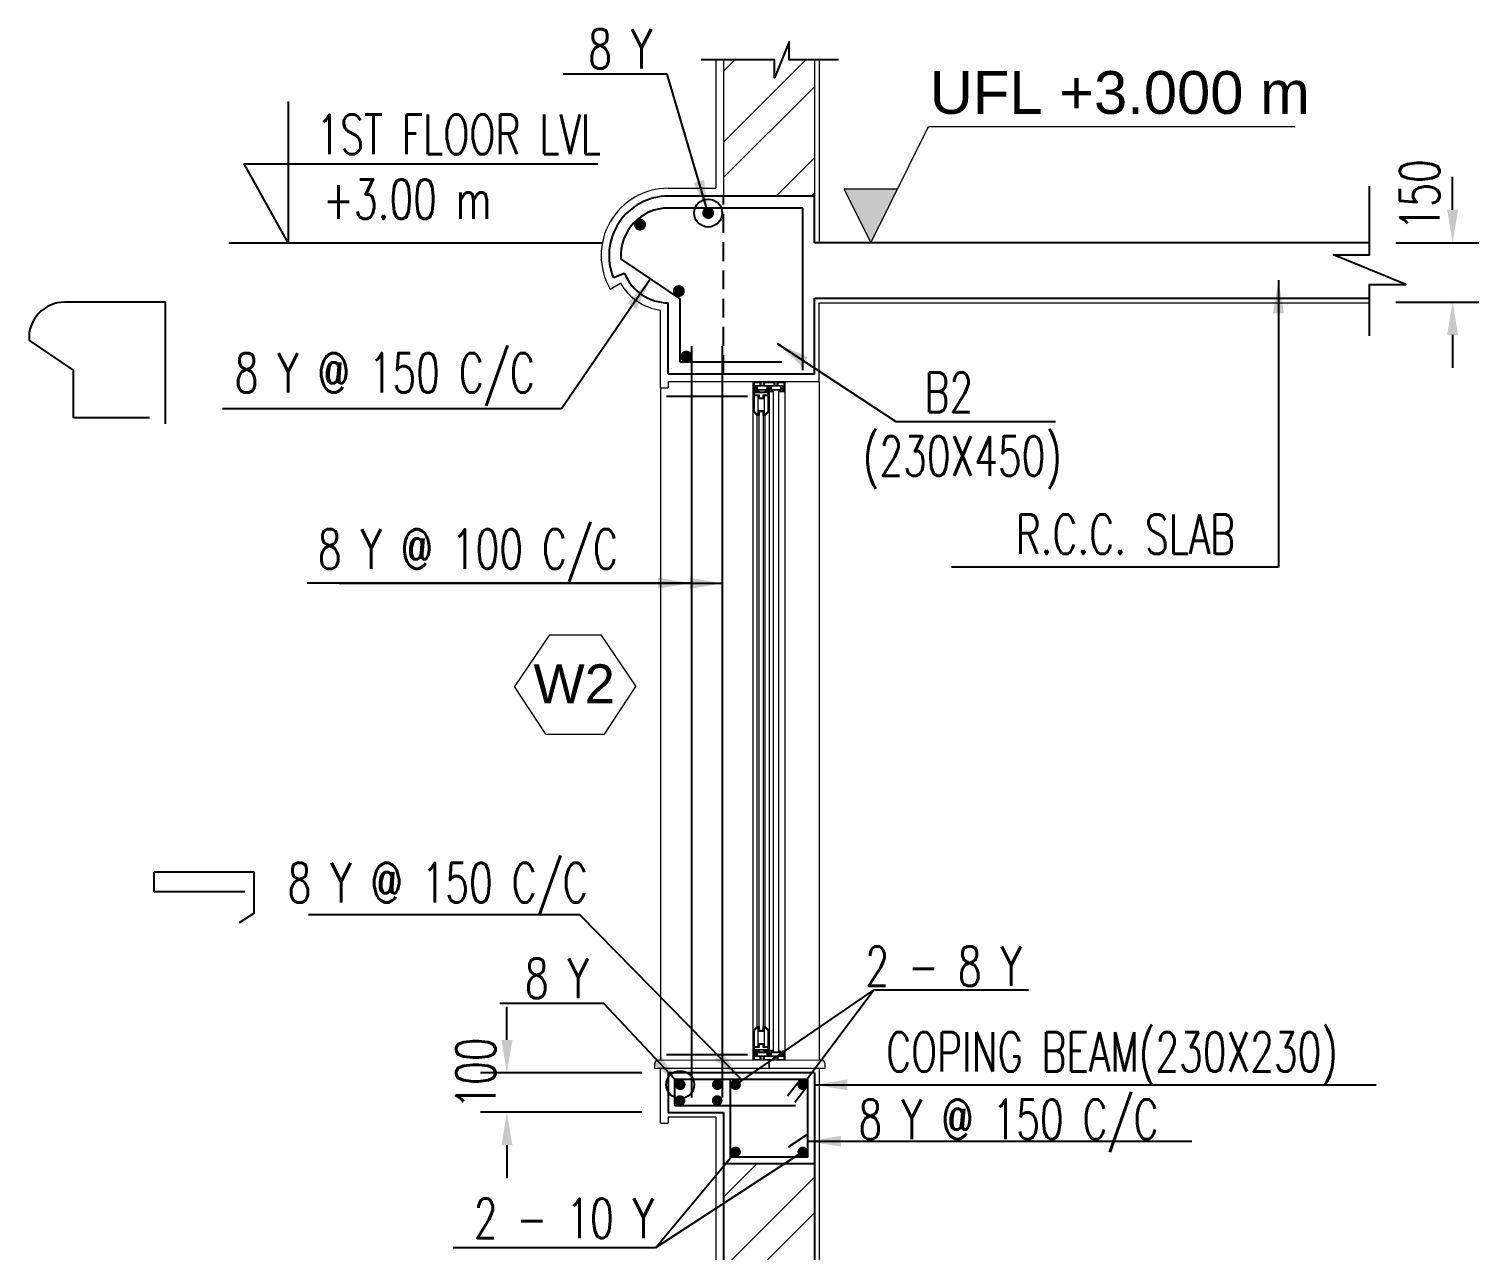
# Model space of a CAD drawing. Header units: millimetres. Extents: x 2659630 to 6742168, y -2425387 to -732288.
# Drawn here: x 2931520 to 2942525, y -940554 to -931280 of the extents above; entities that cross this region are included whole.
import ezdxf
from ezdxf.enums import TextEntityAlignment as Align

# ---------------------------------------------------------------- set-up
doc = ezdxf.new("R2010")
doc.units = ezdxf.units.MM
doc.header["$PDMODE"] = 35
doc.header["$PDSIZE"] = -25
doc.linetypes.add('Hidden', pattern=[7.14375, 4.7625, -2.38125])
for name, color, linetype, lineweight in [('A-DETL-THIN', 151, 'Continuous', 18), ('A-GLAZ', 151, 'Continuous', 9), ('A-GLAZ-IDEN', 152, 'Continuous', 9), ('A-PLASTER', 50, 'Continuous', 0), ('A-Stone', 22, 'Continuous', 9), ('A-WALL', 113, 'Continuous', 9), ('A-WALL-PATT', 111, 'Continuous', 0), ('G-ANNO-DIMS', 111, 'Continuous', 9), ('I-WALL', 2, 'Continuous', 18)]:
    doc.layers.add(name, color=color, linetype=linetype, lineweight=lineweight)
for name, color, linetype in [('S-BEAM NO', 3, 'Continuous'), ('S-BEAM OUTER', 4, 'Continuous'), ('S-BRECK LINE', 8, 'Continuous'), ('S-COLUMN', 1, 'Continuous'), ('S-DIM-1', 5, 'Continuous'), ('S-LEVEL SECTION', 3, 'Continuous'), ('S-REINFORCEMENT', 6, 'Continuous')]:
    doc.layers.add(name, color=color, linetype=linetype)
doc.styles.add('Arial_1', font='arial.ttf', dxfattribs={"height": 98.353293})
doc.styles.add('Arial_5', font='arial.ttf', dxfattribs={"height": 108.188623})
doc.styles.add('ROMANS', font='r.shx', dxfattribs={"width": 0.7})
doc.dimstyles.new('dim33.33', dxfattribs={"dimtxt": 250, "dimasz": 250, "dimexe": 200, "dimexo": 200, "dimgap": 100, "dimtad": 1, "dimdec": 0, "dimlfac": 0.333331, "dimzin": 0, "dimdsep": 46, "dimtxsty": 'ROMANS', "dimcen": 0, "dimclrd": 5, "dimclre": 5, "dimclrt": 4, "dimadec": 0, "dimazin": 0, "dimtfac": 1, "dimtdec": 0, "dimtix": 1, "dimtofl": 0, "dimtmove": 2, "dimatfit": 3, "dimfxl": 1, "dimtolj": 1, "dimtzin": 0, "dimlwd": -1, "dimlwe": -1, "dimarcsym": 0})
pattern_1 = [(225, (2472370.7, -1099058.7), (404.1115, -404.1115), []), (225, (2472101.3, -1099058.7), (404.1115, -404.1115), [])]
pattern_2 = [(225, (2472370.7, -1089704.7), (404.1115, -404.1115), []), (225, (2472101.3, -1089704.7), (404.1115, -404.1115), [])]

# ---------------------------------------------------------------- blocks, each defined once
blk = doc.blocks.new('WIND-W2-1200X1768-SECT')
at = {"layer": 'A-GLAZ'}
for p, q in [((0, 1703, 0), (0, 1728, 0)), ((2, 1726, 0), (2, 1719, 0)), ((17.5, 1726, 0), (2, 1726, 0)), ((17.5, 1719, 0), (17.5, 1726, 0)), ((19.5, 1728, 0), (19.5, 1719, 0)), ((25.5, 1719, 0), (25.5, 1728, 0)), ((27.5, 1726, 0), (27.5, 1719, 0)), ((52.5, 1726, 0), (27.5, 1726, 0)), ((52.5, 1719, 0), (52.5, 1726, 0)), ((54.5, 1728, 0), (54.5, 1719, 0)), ((60.5, 1719, 0), (60.5, 1728, 0)), ((62.5, 1726, 0), (62.5, 1719, 0)), ((78, 1726, 0), (62.5, 1726, 0)), ((78, 1719, 0), (78, 1726, 0)), ((80, 1728, 0), (80, 1703, 0)), ((0, 1653, 0), (0, 1703, 0)), ((0, 1703, 0), (40, 1703, 0)), ((15, 1703, 0), (0, 1703, 0)), ((2, 1719, 0), (17.5, 1719, 0)), ((2, 1713.5, 0), (2, 1705, 0)), ((3.5, 1713.5, 0), (2, 1713.5, 0)), ((2, 1705, 0), (8, 1705, 0)), ((2.5, 1700.5, 0), (2.5, 1695.5, 0)), ((37.5, 1700.5, 0), (2.5, 1700.5, 0)), ((2.5, 1695.5, 0), (15, 1695.5, 0)), ((2.5, 1693, 0), (2.5, 1654, 0)), ((12.5, 1693, 0), (2.5, 1693, 0)), ((3.5, 1714.5, 0), (3.5, 1713.5, 0)), ((3.5, 1713.5, 0), (3.5, 1705, 0)), ((5.5, 1715, 0), (5.5, 1715.9, 0)), ((8, 1715, 0), (5.5, 1715, 0)), ((5.5, 1705, 0), (5.5, 1715, 0)), ((8, 1705, 0), (8, 1715, 0)), ((10, 1717, 0), (10, 1709, 0)), ((35, 1717, 0), (10, 1717, 0)), ((10, 1709, 0), (35, 1709, 0)), ((11, 1707, 0), (11, 1705, 0)), ((34, 1707, 0), (11, 1707, 0)), ((11, 1705, 0), (15, 1705, 0)), ((12.5, 1685.5, 0), (12.5, 1693, 0)), ((15, 1705, 0), (15, 1703, 0)), ((15, 1695.5, 0), (15, 1688, 0)), ((15, 1688, 0), (25, 1688, 0)), ((19.5, 1719, 0), (25.5, 1719, 0)), ((25, 1695.5, 0), (37.5, 1695.5, 0)), ((25, 1688, 0), (25, 1695.5, 0)), ((27.5, 1719, 0), (52.5, 1719, 0)), ((27.5, 1693, 0), (27.5, 1685.5, 0)), ((37.5, 1693, 0), (27.5, 1693, 0)), ((30, 1705, 0), (34, 1705, 0)), ((30, 1703, 0), (30, 1705, 0)), ((50, 1703, 0), (30, 1703, 0)), ((34, 1705, 0), (34, 1707, 0)), ((35, 1709, 0), (35, 1717, 0)), ((37, 1713.5, 0), (37, 1705, 0)), ((38.5, 1713.5, 0), (37, 1713.5, 0)), ((37, 1705, 0), (43, 1705, 0)), ((37.5, 1695.5, 0), (37.5, 1700.5, 0)), ((37.5, 1654, 0), (37.5, 1693, 0)), ((38.5, 1714.5, 0), (38.5, 1713.5, 0)), ((38.5, 1713.5, 0), (38.5, 1705, 0)), ((40, 1703, 0), (40, 1653, 0)), ((40.5, 1715, 0), (40.5, 1715.9, 0)), ((43, 1715, 0), (40.5, 1715, 0)), ((40.5, 1705, 0), (40.5, 1715, 0)), ((43, 1705, 0), (43, 1715, 0)), ((45, 1717, 0), (45, 1709, 0)), ((70, 1717, 0), (45, 1717, 0)), ((45, 1709, 0), (70, 1709, 0)), ((46, 1707, 0), (46, 1705, 0)), ((69, 1707, 0), (46, 1707, 0)), ((46, 1705, 0), (50, 1705, 0)), ((50, 1705, 0), (50, 1703, 0)), ((50, 1703, 0), (50, 37, 0)), ((54.5, 1719, 0), (60.5, 1719, 0)), ((62.5, 1719, 0), (78, 1719, 0)), ((65, 1705, 0), (69, 1705, 0)), ((65, 1703, 0), (65, 1705, 0)), ((80, 1703, 0), (65, 1703, 0)), ((65, 37, 0), (65, 1703, 0)), ((69, 1705, 0), (69, 1707, 0)), ((70, 1709, 0), (70, 1717, 0)), ((72, 1715, 0), (72, 1705, 0)), ((74.5, 1715, 0), (72, 1715, 0)), ((72, 1705, 0), (78, 1705, 0)), ((74.5, 1715.9, 0), (74.5, 1715, 0)), ((74.5, 1715, 0), (74.5, 1705, 0)), ((76.5, 1713.5, 0), (76.5, 1714.5, 0)), ((78, 1713.5, 0), (76.5, 1713.5, 0)), ((76.5, 1705, 0), (76.5, 1713.5, 0)), ((78, 1705, 0), (78, 1713.5, 0)), ((80, 1703, 0), (80, 37, 0)), ((10, 1643, 0), (0, 1653, 0)), ((0, 37, 0), (0, 1653, 0)), ((2.5, 1654, 0), (11, 1645.5, 0)), ((27.5, 1685.5, 0), (12.5, 1685.5, 0)), ((12.5, 1655.5, 0), (12.5, 1685.5, 0)), ((12.5, 1655.5, 0), (27.5, 1655.5, 0)), ((12.5, 1645.5, 0), (12.5, 1655.5, 0)), ((15, 1653, 0), (25, 1653, 0)), ((15, 97, 0), (15, 1653, 0)), ((15, 1653, 0), (15, 1643, 0)), ((25, 1653, 0), (15, 1653, 0)), ((25, 1653, 0), (25, 97, 0)), ((25, 1643, 0), (25, 1653, 0)), ((27.5, 1685.5, 0), (27.5, 1655.5, 0)), ((27.5, 1655.5, 0), (27.5, 1645.5, 0)), ((29, 1645.5, 0), (37.5, 1654, 0)), ((40, 1653, 0), (30, 1643, 0)), ((40, 1653, 0), (40, 87, 0)), ((15, 1643, 0), (10, 1643, 0)), ((10, 97, 0), (10, 1643, 0)), ((11, 1645.5, 0), (12.5, 1645.5, 0)), ((30, 1643, 0), (25, 1643, 0)), ((27.5, 1645.5, 0), (29, 1645.5, 0)), ((30, 97, 0), (30, 1643, 0)), ((0, 87, 0), (10, 97, 0)), ((0, 37, 0), (0, 87, 0)), ((11, 94.5, 0), (2.5, 86, 0)), ((2.5, 86, 0), (2.5, 47, 0)), ((10, 97, 0), (15, 97, 0)), ((12.5, 94.5, 0), (11, 94.5, 0)), ((12.5, 84.5, 0), (12.5, 94.5, 0)), ((27.5, 84.5, 0), (12.5, 84.5, 0)), ((12.5, 54.5, 0), (12.5, 84.5, 0)), ((15, 97, 0), (15, 87, 0)), ((25, 87, 0), (15, 87, 0)), ((15, 87, 0), (25, 87, 0)), ((25, 97, 0), (30, 97, 0)), ((25, 87, 0), (25, 97, 0)), ((27.5, 94.5, 0), (27.5, 84.5, 0)), ((29, 94.5, 0), (27.5, 94.5, 0)), ((27.5, 84.5, 0), (27.5, 54.5, 0)), ((37.5, 86, 0), (29, 94.5, 0)), ((30, 97, 0), (40, 87, 0)), ((37.5, 47, 0), (37.5, 86, 0)), ((40, 87, 0), (40, 37, 0)), ((40, 37, 0), (0, 37, 0)), ((0, 12, 0), (0, 37, 0)), ((0, 37, 0), (15, 37, 0)), ((2.5, 47, 0), (12.5, 47, 0)), ((2.5, 44.5, 0), (2.5, 39.5, 0)), ((15, 44.5, 0), (2.5, 44.5, 0)), ((2.5, 39.5, 0), (37.5, 39.5, 0)), ((12.5, 54.5, 0), (27.5, 54.5, 0)), ((12.5, 47, 0), (12.5, 54.5, 0)), ((15, 52, 0), (15, 44.5, 0)), ((25, 52, 0), (15, 52, 0)), ((15, 37, 0), (15, 35, 0)), ((25, 44.5, 0), (25, 52, 0)), ((37.5, 44.5, 0), (25, 44.5, 0)), ((25, 37, 0), (40, 37, 0)), ((27.5, 54.5, 0), (27.5, 47, 0)), ((27.5, 47, 0), (37.5, 47, 0)), ((30, 37, 0), (50, 37, 0)), ((30, 35, 0), (30, 37, 0)), ((37.5, 39.5, 0), (37.5, 44.5, 0)), ((50, 37, 0), (50, 35, 0)), ((65, 35, 0), (65, 37, 0)), ((80, 37, 0), (80, 12, 0)), ((2, 35, 0), (2, 26.5, 0)), ((8, 35, 0), (2, 35, 0)), ((2, 26.5, 0), (3.5, 26.5, 0)), ((2, 21, 0), (2, 14, 0)), ((17.5, 21, 0), (2, 21, 0)), ((2, 14, 0), (17.5, 14, 0)), ((3.5, 35, 0), (3.5, 26.5, 0)), ((3.5, 26.5, 0), (3.5, 25.5, 0)), ((5.5, 25, 0), (5.5, 35, 0)), ((5.5, 25, 0), (8, 25, 0)), ((5.5, 24.1, 0), (5.5, 25, 0)), ((8, 25, 0), (8, 35, 0)), ((10, 31, 0), (10, 23, 0)), ((35, 31, 0), (10, 31, 0)), ((10, 23, 0), (35, 23, 0)), ((11, 35, 0), (11, 33, 0)), ((15, 35, 0), (11, 35, 0)), ((11, 33, 0), (34, 33, 0)), ((17.5, 14, 0), (17.5, 21, 0)), ((19.5, 21, 0), (19.5, 12, 0)), ((25.5, 21, 0), (19.5, 21, 0)), ((25.5, 12, 0), (25.5, 21, 0)), ((27.5, 21, 0), (27.5, 14, 0)), ((52.5, 21, 0), (27.5, 21, 0)), ((27.5, 14, 0), (52.5, 14, 0)), ((34, 35, 0), (30, 35, 0)), ((34, 33, 0), (34, 35, 0)), ((35, 23, 0), (35, 31, 0)), ((37, 35, 0), (37, 26.5, 0)), ((43, 35, 0), (37, 35, 0)), ((37, 26.5, 0), (38.5, 26.5, 0)), ((38.5, 35, 0), (38.5, 26.5, 0)), ((38.5, 26.5, 0), (38.5, 25.5, 0)), ((40.5, 25, 0), (40.5, 35, 0)), ((40.5, 25, 0), (43, 25, 0)), ((40.5, 24.1, 0), (40.5, 25, 0)), ((43, 25, 0), (43, 35, 0)), ((45, 31, 0), (45, 23, 0)), ((70, 31, 0), (45, 31, 0)), ((45, 23, 0), (70, 23, 0)), ((46, 35, 0), (46, 33, 0)), ((50, 35, 0), (46, 35, 0)), ((46, 33, 0), (69, 33, 0)), ((52.5, 14, 0), (52.5, 21, 0)), ((54.5, 21, 0), (54.5, 12, 0)), ((60.5, 21, 0), (54.5, 21, 0)), ((60.5, 12, 0), (60.5, 21, 0)), ((62.5, 21, 0), (62.5, 14, 0)), ((78, 21, 0), (62.5, 21, 0)), ((62.5, 14, 0), (78, 14, 0)), ((69, 35, 0), (65, 35, 0)), ((69, 33, 0), (69, 35, 0)), ((70, 23, 0), (70, 31, 0)), ((72, 35, 0), (72, 25, 0)), ((78, 35, 0), (72, 35, 0)), ((72, 25, 0), (74.5, 25, 0)), ((74.5, 35, 0), (74.5, 25, 0)), ((74.5, 25, 0), (74.5, 24.1, 0)), ((76.5, 26.5, 0), (76.5, 35, 0)), ((76.5, 26.5, 0), (78, 26.5, 0)), ((76.5, 25.5, 0), (76.5, 26.5, 0)), ((78, 26.5, 0), (78, 35, 0)), ((78, 14, 0), (78, 21, 0))]:
    blk.add_line(p, q, dxfattribs=at)
for centre, start, end in [((3.6, 1716.5, 0), 341.8051, 266.0276), ((38.6, 1716.5, 0), 341.8051, 266.0276), ((76.4, 1716.5, 0), 273.9724, 198.1949), ((3.6, 23.5, 0), 93.9724, 18.1949), ((38.6, 23.5, 0), 93.9724, 18.1949), ((76.4, 23.5, 0), 161.8051, 86.0276)]:
    blk.add_arc(centre, 2, start, end, dxfattribs=at)
blk = doc.blocks.new('Spot section')
at = {"layer": 'G-ANNO-DIMS'}
h = blk.add_hatch(color=256, dxfattribs=at)
h.dxf.hatch_style = 1
h.paths.add_polyline_path([(0, 135.6), (67.3, 0), (134.5, 135.6)])
blk.add_lwpolyline([(134.5, 135.6), (0, 135.6), (67.3, 0), (213.2, 294.3), (1141.2, 294.3)], dxfattribs=at)
blk = doc.blocks.new('M_Window Tag_Mahindra_2_0mm - M_Window Tag_Mahindra_2_0mm-1437732-GROUND FLOOR PLAN-01')
at = {"layer": 'A-GLAZ-IDEN'}
for p, q in [((-1.298, 2.57), (-3.067, -0.039)), ((-1.298, 2.57), (1.303, 2.57)), ((1.303, 2.57), (3.071, -0.039)), ((-1.483, -2.453), (-3.067, -0.039)), ((1.488, -2.453), (3.071, -0.039)), ((-1.483, -2.453), (1.488, -2.453))]:
    blk.add_line(p, q, dxfattribs=at)
blk = doc.blocks.new('*D872')
at = {"layer": 'Defpoints', "color": 0, "ltscale": 2500}
for p in [(2936372, -939202), (2935147, -939502), (2936372, -939502)]:
    blk.add_point(p, dxfattribs=at)
at = {"layer": 'S-DIM-1', "color": 5}
for p, q in [((2935147, -938952), (2935147, -938702)), ((2936172, -939202), (2934947, -939202)), ((2936172, -939502), (2934947, -939502)), ((2935147, -939752), (2935147, -940002))]:
    blk.add_line(p, q, dxfattribs=at)
at = {"layer": 'S-DIM-1', "color": 5, "ltscale": 2500}
for points in [[(2935106, -938952), (2935189, -938952), (2935147, -939202)], [(2935189, -939752), (2935106, -939752), (2935147, -939502)]]:
    blk.add_solid(points, dxfattribs=at)
at = {"layer": 'S-DIM-1', "color": 4, "ltscale": 2500, "insert": (2934911, -939204), "char_height": 250, "attachment_point": 5, "rotation": 90, "style": 'ROMANS'}
blk.add_mtext('\\A1;{\\H1.2x;100}', dxfattribs=at)
blk = doc.blocks.new('*D882')
at = {"layer": 'Defpoints', "color": 0, "ltscale": 2500}
for p in [(2941695, -932902), (2941695, -933352), (2942325, -933352)]:
    blk.add_point(p, dxfattribs=at)
at = {"layer": 'S-DIM-1', "color": 5}
for p, q in [((2942325, -932652), (2942325, -932402)), ((2941895, -932902), (2942525, -932902)), ((2941895, -933352), (2942525, -933352)), ((2942325, -933602), (2942325, -933852))]:
    blk.add_line(p, q, dxfattribs=at)
at = {"layer": 'S-DIM-1', "color": 5, "ltscale": 2500}
for points in [[(2942284, -932652), (2942367, -932652), (2942325, -932902)], [(2942367, -933602), (2942284, -933602), (2942325, -933352)]]:
    blk.add_solid(points, dxfattribs=at)
at = {"layer": 'S-DIM-1', "color": 4, "ltscale": 2500, "insert": (2942075, -932539), "char_height": 250, "attachment_point": 5, "rotation": 90, "style": 'ROMANS'}
blk.add_mtext('\\A1;{\\H1.2x;150}', dxfattribs=at)
blk = doc.blocks.new('*D890')
at = {"layer": 'Defpoints', "color": 0, "ltscale": 2500}
for p in [(2936372, -939202), (2935147, -939502), (2936372, -939502)]:
    blk.add_point(p, dxfattribs=at)
at = {"layer": 'S-DIM-1', "color": 5}
for p, q in [((2935147, -938952), (2935147, -938702)), ((2936172, -939202), (2934947, -939202)), ((2936172, -939502), (2934947, -939502)), ((2935147, -939752), (2935147, -940002))]:
    blk.add_line(p, q, dxfattribs=at)
at = {"layer": 'S-DIM-1', "color": 5, "ltscale": 2500}
for points in [[(2935106, -938952), (2935189, -938952), (2935147, -939202)], [(2935189, -939752), (2935106, -939752), (2935147, -939502)]]:
    blk.add_solid(points, dxfattribs=at)
at = {"layer": 'S-DIM-1', "color": 4, "ltscale": 2500, "insert": (2934911, -939204), "char_height": 250, "attachment_point": 5, "rotation": 90, "style": 'ROMANS'}
blk.add_mtext('\\A1;{\\H1.2x;100}', dxfattribs=at)
blk = doc.blocks.new('*D892')
at = {"layer": 'Defpoints', "color": 0, "ltscale": 2500}
for p in [(2936372, -939202), (2935147, -939502), (2936372, -939502)]:
    blk.add_point(p, dxfattribs=at)
at = {"layer": 'S-DIM-1', "color": 5}
for p, q in [((2935147, -938952), (2935147, -938702)), ((2936172, -939202), (2934947, -939202)), ((2936172, -939502), (2934947, -939502)), ((2935147, -939752), (2935147, -940002))]:
    blk.add_line(p, q, dxfattribs=at)
at = {"layer": 'S-DIM-1', "color": 5, "ltscale": 2500}
for points in [[(2935106, -938952), (2935189, -938952), (2935147, -939202)], [(2935189, -939752), (2935106, -939752), (2935147, -939502)]]:
    blk.add_solid(points, dxfattribs=at)
at = {"layer": 'S-DIM-1', "color": 4, "ltscale": 2500, "insert": (2934911, -939204), "char_height": 250, "attachment_point": 5, "rotation": 90, "style": 'ROMANS'}
blk.add_mtext('\\A1;{\\H1.2x;100}', dxfattribs=at)
blk = doc.blocks.new('*D911')
at = {"layer": 'Defpoints', "color": 0, "ltscale": 2500}
for p in [(2941695, -932902), (2941695, -933352), (2942325, -933352)]:
    blk.add_point(p, dxfattribs=at)
at = {"layer": 'S-DIM-1', "color": 5}
for p, q in [((2942325, -932652), (2942325, -932402)), ((2941895, -932902), (2942525, -932902)), ((2941895, -933352), (2942525, -933352)), ((2942325, -933602), (2942325, -933852))]:
    blk.add_line(p, q, dxfattribs=at)
at = {"layer": 'S-DIM-1', "color": 5, "ltscale": 2500}
for points in [[(2942284, -932652), (2942367, -932652), (2942325, -932902)], [(2942367, -933602), (2942284, -933602), (2942325, -933352)]]:
    blk.add_solid(points, dxfattribs=at)
at = {"layer": 'S-DIM-1', "color": 4, "ltscale": 2500, "insert": (2942075, -932539), "char_height": 250, "attachment_point": 5, "rotation": 90, "style": 'ROMANS'}
blk.add_mtext('\\A1;{\\H1.2x;150}', dxfattribs=at)
blk = doc.blocks.new('*D912')
at = {"layer": 'Defpoints', "color": 0, "ltscale": 2500}
for p in [(2941695, -932902), (2941695, -933352), (2942325, -933352)]:
    blk.add_point(p, dxfattribs=at)
at = {"layer": 'S-DIM-1', "color": 5}
for p, q in [((2942325, -932652), (2942325, -932402)), ((2941895, -932902), (2942525, -932902)), ((2941895, -933352), (2942525, -933352)), ((2942325, -933602), (2942325, -933852))]:
    blk.add_line(p, q, dxfattribs=at)
at = {"layer": 'S-DIM-1', "color": 5, "ltscale": 2500}
for points in [[(2942284, -932652), (2942367, -932652), (2942325, -932902)], [(2942367, -933602), (2942284, -933602), (2942325, -933352)]]:
    blk.add_solid(points, dxfattribs=at)
at = {"layer": 'S-DIM-1', "color": 4, "ltscale": 2500, "insert": (2942075, -932539), "char_height": 250, "attachment_point": 5, "rotation": 90, "style": 'ROMANS'}
blk.add_mtext('\\A1;{\\H1.2x;150}', dxfattribs=at)

msp = doc.modelspace()

# ---------------------------------------------------------------- hatches: boundary and pattern name
at = {"layer": 'A-WALL-PATT'}
h = msp.add_hatch(dxfattribs=at)
h.set_pattern_fill('ANSI32', color=256, scale=60, angle=180, style=0)
h.set_pattern_definition(pattern_2)
h.paths.add_polyline_path([(2937137.294, -931513.476), (2937137.294, -932548.475), (2937137.294, -932548.475), (2937482.294, -932548.475), (2937482.294, -931513.476), (2937290.522, -931513.476), (2937290.522, -931376.102), (2937177.706, -931650.85), (2937177.706, -931513.476)])
h.paths.add_polyline_path([(2936792.294, -931513.476), (2936792.294, -932548.475), (2936792.294, -932548.475), (2937137.294, -932548.475), (2937137.294, -931513.476), (2937663.669, -931513.476), (2937290.522, -931513.476), (2937290.522, -931376.102), (2937177.706, -931650.85), (2937177.706, -931513.476)])
h = msp.add_hatch(dxfattribs=at)
h.set_pattern_fill('ANSI32', color=256, scale=60, angle=180, style=0)
h.set_pattern_definition(pattern_2)
h.paths.add_polyline_path([(2937137.294, -931513.476), (2937137.294, -932548.475), (2937137.294, -932548.475), (2937482.294, -932548.475), (2937482.294, -931513.476), (2937290.522, -931513.476), (2937290.522, -931376.102), (2937177.706, -931650.85), (2937177.706, -931513.476)])
h.paths.add_polyline_path([(2936792.294, -931513.476), (2936792.294, -932548.475), (2936792.294, -932548.475), (2937137.294, -932548.475), (2937137.294, -931513.476), (2937663.669, -931513.476), (2937290.522, -931513.476), (2937290.522, -931376.102), (2937177.706, -931650.85), (2937177.706, -931513.476)])
h = msp.add_hatch(dxfattribs=at)
h.set_pattern_fill('ANSI32', color=256, scale=60, angle=180, style=0)
h.set_pattern_definition(pattern_2)
h.paths.add_polyline_path([(2937137.294, -931513.476), (2937137.294, -932548.475), (2937137.294, -932548.475), (2937482.294, -932548.475), (2937482.294, -931513.476), (2937290.522, -931513.476), (2937290.522, -931376.102), (2937177.706, -931650.85), (2937177.706, -931513.476)])
h.paths.add_polyline_path([(2936792.294, -931513.476), (2936792.294, -932548.475), (2936792.294, -932548.475), (2937137.294, -932548.475), (2937137.294, -931513.476), (2937663.669, -931513.476), (2937290.522, -931513.476), (2937290.522, -931376.102), (2937177.706, -931650.85), (2937177.706, -931513.476)])
h = msp.add_hatch(dxfattribs=at)
h.set_pattern_fill('ANSI32', color=256, scale=60, angle=180, style=0)
h.set_pattern_definition(pattern_1)
h.paths.add_polyline_path([(2937137.293, -939802.477), (2937137.293, -941902.477), (2937482.293, -941902.477), (2937482.293, -939802.477)])
h.paths.add_polyline_path([(2936792.293, -939892.477), (2936792.293, -941902.477), (2937137.293, -941902.477), (2937137.293, -939892.477)])
h = msp.add_hatch(dxfattribs=at)
h.set_pattern_fill('ANSI32', color=256, scale=60, angle=180, style=0)
h.set_pattern_definition(pattern_1)
h.paths.add_polyline_path([(2937137.293, -939802.477), (2937137.293, -941902.477), (2937482.293, -941902.477), (2937482.293, -939802.477)])
h.paths.add_polyline_path([(2936792.293, -939892.477), (2936792.293, -941902.477), (2937137.293, -941902.477), (2937137.293, -939892.477)])
h = msp.add_hatch(dxfattribs=at)
h.set_pattern_fill('ANSI32', color=256, scale=60, angle=180, style=0)
h.set_pattern_definition(pattern_1)
h.paths.add_polyline_path([(2937137.293, -939802.477), (2937137.293, -941902.477), (2937482.293, -941902.477), (2937482.293, -939802.477)])
h.paths.add_polyline_path([(2936792.293, -939892.477), (2936792.293, -941902.477), (2937137.293, -941902.477), (2937137.293, -939892.477)])

# ---------------------------------------------------------------- linework, layer by layer
at = {"layer": 'A-DETL-THIN'}
for p, q in [((2936312.293, -934003.475, 0), (2936312.293, -939106.477, 0)), ((2936312.293, -934003.475, 0), (2936312.293, -939106.477, 0)), ((2936312.293, -934003.475, 0), (2936312.293, -939106.477, 0)), ((2937518.292, -933958.475, 0), (2937518.292, -939106.477, 0)), ((2937518.292, -933958.475, 0), (2937518.292, -939106.477, 0)), ((2937518.292, -933958.475, 0), (2937518.292, -939106.477, 0))]:
    msp.add_line(p, q, dxfattribs=at)
at = {"layer": 'A-PLASTER'}
for p, q in [((2936732.293, -931513.476), (2936732.293, -932488.475)), ((2936732.293, -931513.476), (2936732.293, -932488.475)), ((2936732.293, -931513.476), (2936732.293, -932488.475)), ((2937518.293, -931513.476), (2937518.293, -932902.477)), ((2937518.293, -931513.476), (2937518.293, -932902.477)), ((2937518.293, -931513.476), (2937518.293, -932902.477)), ((2936372.287, -932488.475, 0), (2936732.293, -932488.475, 0)), ((2936372.287, -932488.475, 0), (2936732.293, -932488.475, 0)), ((2936372.287, -932488.475, 0), (2936732.293, -932488.475, 0)), ((2935930.614, -933253.475, 0), (2936009.381, -933208.106, 0)), ((2935930.614, -933253.475, 0), (2936009.381, -933208.106, 0)), ((2935930.614, -933253.475, 0), (2936009.381, -933208.106, 0)), ((2936312.293, -934003.475, 0), (2936312.293, -933414.017, 0)), ((2936312.293, -934003.475, 0), (2936312.293, -933414.017, 0)), ((2936312.293, -934003.475, 0), (2936312.293, -933414.017, 0)), ((2936312.293, -934003.475, 0), (2936372.293, -934003.475, 0)), ((2936312.293, -934003.475, 0), (2936372.293, -934003.475, 0)), ((2936312.293, -934003.475, 0), (2936372.293, -934003.475, 0)), ((2937518.292, -933958.475, 0), (2936372.293, -933958.475, 0)), ((2936372.293, -933958.475, 0), (2936372.293, -934003.475, 0)), ((2937518.292, -933958.475, 0), (2936372.293, -933958.475, 0)), ((2936372.293, -933958.475, 0), (2936372.293, -934003.475, 0)), ((2937518.292, -933958.475, 0), (2936372.293, -933958.475, 0)), ((2936372.293, -933958.475, 0), (2936372.293, -934003.475, 0)), ((2936312.293, -939583.477, 0), (2936312.293, -939166.477, 0)), ((2936312.293, -939583.477, 0), (2936312.293, -939166.477, 0)), ((2936312.293, -939583.477, 0), (2936312.293, -939166.477, 0)), ((2937518.293, -939166.477, 0), (2937518.293, -941902.477)), ((2937518.293, -939166.477, 0), (2937518.293, -941902.477)), ((2937518.293, -939166.477, 0), (2937518.293, -941902.477)), ((2936312.293, -939583.477), (2936372.293, -939583.477)), ((2936312.293, -939583.477), (2936372.293, -939583.477)), ((2936312.293, -939583.477), (2936372.293, -939583.477)), ((2936732.293, -939538.477), (2936372.293, -939538.477)), ((2936372.293, -939538.477), (2936372.293, -939583.477)), ((2936372.293, -939538.477), (2936372.293, -939583.477)), ((2936732.293, -939538.477), (2936372.293, -939538.477)), ((2936732.293, -939538.477), (2936372.293, -939538.477)), ((2936372.293, -939538.477), (2936372.293, -939583.477)), ((2936732.293, -939538.477), (2936732.293, -942142.477)), ((2936732.293, -939538.477), (2936732.293, -942142.477)), ((2936732.293, -939538.477), (2936732.293, -942142.477))]:
    msp.add_line(p, q, dxfattribs=at)
for centre, radius, start, end in [((2936372.287, -932998.475, 0), 510, 89.9999955, 210), ((2936372.287, -932998.475, 0), 510, 89.9999955, 210), ((2936372.287, -932998.475, 0), 510, 89.9999955, 210), ((2936373.324, -932998.475, 0), 420, 209.9418412, 261.6446177), ((2936373.324, -932998.475, 0), 420, 209.9418412, 261.6446177), ((2936373.324, -932998.475, 0), 420, 209.9418412, 261.6446177)]:
    msp.add_arc(centre, radius, start, end, dxfattribs=at)
at = {"layer": 'A-Stone', "elevation": 0}
for points in [[(2936267.293, -939136.477), (2936267.293, -939166.477), (2937137.293, -939167.591), (2937137.293, -939107.591), (2936297.293, -939106.477, 0.414213562)], [(2936267.293, -939136.477), (2936267.293, -939166.477), (2937137.293, -939167.591), (2937137.293, -939107.591), (2936297.293, -939106.477, 0.414213562)], [(2936267.293, -939136.477), (2936267.293, -939166.477), (2937137.293, -939167.591), (2937137.293, -939107.591), (2936297.293, -939106.477, 0.414213562)], [(2937533.293, -939106.477), (2937137.293, -939107.591), (2937137.293, -939167.591), (2937563.293, -939166.477), (2937563.293, -939136.477, 0.414213562)], [(2937533.293, -939106.477), (2937137.293, -939107.591), (2937137.293, -939167.591), (2937563.293, -939166.477), (2937563.293, -939136.477, 0.414213562)], [(2937533.293, -939106.477), (2937137.293, -939107.591), (2937137.293, -939167.591), (2937563.293, -939166.477), (2937563.293, -939136.477, 0.414213562)]]:
    msp.add_lwpolyline(points, format="xyb", close=True, dxfattribs=at)
at = {"layer": 'A-WALL'}
for p, q in [((2936792.293, -931513.476), (2936792.293, -932548.475)), ((2936792.293, -931513.476), (2936792.293, -932548.475)), ((2936792.293, -931513.476), (2936792.293, -932548.475)), ((2937482.293, -931513.476), (2937482.293, -932698.476)), ((2937482.293, -931513.476), (2937482.293, -932698.476)), ((2937482.293, -931513.476), (2937482.293, -932698.476))]:
    msp.add_line(p, q, dxfattribs=at)
at = {"layer": 'I-WALL'}
for p, q in [((2937518.292, -933958.475, 0), (2937518.293, -933358.477, 0)), ((2937518.292, -933958.475, 0), (2937518.293, -933358.477, 0)), ((2937518.292, -933958.475, 0), (2937518.293, -933358.477, 0)), ((2937518.293, -933358.477), (2941695.068, -933358.477)), ((2937518.293, -933358.477), (2941695.068, -933358.477)), ((2937518.293, -933358.477), (2941695.068, -933358.477))]:
    msp.add_line(p, q, dxfattribs=at)
at = {"layer": 'S-BEAM OUTER'}
for p, q in [((2937482.293, -932548.475, 0), (2936372.293, -932548.475, 0)), ((2937482.293, -932548.475, 0), (2936372.293, -932548.475, 0)), ((2937482.293, -932548.475, 0), (2936372.293, -932548.475, 0)), ((2937482.293, -932902.477, 0), (2937482.293, -932548.475, 0)), ((2937482.293, -932902.477, 0), (2937482.293, -932548.475, 0)), ((2937482.293, -932902.477, 0), (2937482.293, -932548.475, 0)), ((2941695.068, -932902.477), (2937482.293, -932902.477)), ((2941695.068, -932902.477), (2937482.293, -932902.477)), ((2941695.068, -932902.477), (2937482.293, -932902.477)), ((2936040.22, -933135.008, 0), (2935956.056, -933169.505, 0)), ((2936040.22, -933135.008, 0), (2935956.056, -933169.505, 0)), ((2936040.22, -933135.008, 0), (2935956.056, -933169.505, 0)), ((2936372.293, -933898.475, 0), (2936372.293, -933358.474, 0)), ((2936372.293, -933898.475, 0), (2936372.293, -933358.474, 0)), ((2936372.293, -933898.475, 0), (2936372.293, -933358.474, 0)), ((2937482.293, -933322.477), (2941695.068, -933322.477)), ((2937482.293, -933898.475, 0), (2937482.293, -933322.477, 0)), ((2937482.293, -933898.475, 0), (2937482.293, -933322.477, 0)), ((2937482.293, -933322.477), (2941695.068, -933322.477)), ((2937482.293, -933898.475, 0), (2937482.293, -933322.477, 0)), ((2937482.293, -933322.477), (2941695.068, -933322.477)), ((2937482.293, -933898.475, 0), (2936372.293, -933898.475, 0)), ((2937482.293, -933898.475, 0), (2936372.293, -933898.475, 0)), ((2937482.293, -933898.475, 0), (2936372.293, -933898.475, 0)), ((2937482.293, -939202.477), (2936372.293, -939202.477)), ((2936372.293, -939202.477, 0), (2936372.293, -939502.477, 0)), ((2936372.293, -939202.477, 0), (2936372.293, -939502.477, 0)), ((2937482.293, -939202.477), (2936372.293, -939202.477)), ((2937482.293, -939202.477), (2936372.293, -939202.477)), ((2936372.293, -939202.477, 0), (2936372.293, -939502.477, 0)), ((2937482.293, -939202.477), (2937482.293, -939502.477)), ((2937482.293, -939202.477), (2937482.293, -939502.477)), ((2937482.293, -939202.477), (2937482.293, -939502.477)), ((2936372.293, -939502.477), (2936792.293, -939502.477, 0)), ((2936372.293, -939502.477), (2936792.293, -939502.477, 0)), ((2936372.293, -939502.477), (2936792.293, -939502.477, 0)), ((2936792.293, -939502.477, 0), (2936792.293, -941902.477)), ((2936792.293, -939502.477, 0), (2936792.293, -941902.477)), ((2936792.293, -939502.477, 0), (2936792.293, -941902.477)), ((2937482.293, -939502.477), (2937482.293, -941902.477)), ((2937482.293, -939502.477), (2937482.293, -941902.477)), ((2937482.293, -939502.477), (2937482.293, -941902.477)), ((2937482.293, -939892.477), (2936792.293, -939892.477)), ((2937482.293, -939892.477), (2936792.293, -939892.477)), ((2937482.293, -939892.477), (2936792.293, -939892.477))]:
    msp.add_line(p, q, dxfattribs=at)
at = {"layer": 'S-BEAM OUTER', "linetype": 'Hidden', "ltscale": 30}
msp.add_line((2936792.294, -933898.475, 0), (2936792.294, -932548.475, 0), dxfattribs=at)
msp.add_line((2936792.294, -933898.475, 0), (2936792.294, -932548.475, 0), dxfattribs=at)
msp.add_line((2936792.294, -933898.475, 0), (2936792.294, -932548.475, 0), dxfattribs=at)
at = {"layer": 'S-BEAM OUTER'}
for centre, radius, start, end in [((2936372.287, -932998.475, 0), 450, 89.9999958, 202.3377443), ((2936372.287, -932998.475, 0), 450, 89.9999958, 202.3377443), ((2936372.287, -932998.475, 0), 450, 89.9999958, 202.3377443), ((2936373.324, -932998.475, 0), 360, 202.2876601, 269.8358642), ((2936373.324, -932998.475, 0), 360, 202.2876601, 269.8358642), ((2936373.324, -932998.475, 0), 360, 202.2876601, 269.8358642)]:
    msp.add_arc(centre, radius, start, end, dxfattribs=at)
at = {"layer": 'S-BRECK LINE'}
for points in [[(2937663.669, -931513.476), (2937290.522, -931513.476), (2937290.522, -931376.102), (2937177.706, -931650.85), (2937177.706, -931513.476), (2936621.749, -931513.476)], [(2937663.669, -931513.476), (2937290.522, -931513.476), (2937290.522, -931376.102), (2937177.706, -931650.85), (2937177.706, -931513.476), (2936621.749, -931513.476)], [(2937663.669, -931513.476), (2937290.522, -931513.476), (2937290.522, -931376.102), (2937177.706, -931650.85), (2937177.706, -931513.476), (2936621.749, -931513.476)], [(2941695.068, -933609.405), (2941695.068, -933218.799), (2941969.815, -933218.799), (2941420.32, -932993.167), (2941695.068, -932993.167), (2941695.068, -932471.947)], [(2941695.068, -933609.405), (2941695.068, -933218.799), (2941969.815, -933218.799), (2941420.32, -932993.167), (2941695.068, -932993.167), (2941695.068, -932471.947)], [(2941695.068, -933609.405), (2941695.068, -933218.799), (2941969.815, -933218.799), (2941420.32, -932993.167), (2941695.068, -932993.167), (2941695.068, -932471.947)]]:
    msp.add_lwpolyline(points, dxfattribs=at)
at = {"layer": 'S-COLUMN', "ltscale": 2500}
for centre in [(2936674.83, -932676.626, 0), (2936674.83, -932676.626, 0), (2936674.83, -932676.626, 0), (2936462.518, -939292.325), (2936462.518, -939292.325), (2936462.518, -939292.325)]:
    msp.add_circle(centre, 105.935, dxfattribs=at)
at = {"layer": 'S-DIM-1'}
for p, q in [((2936882.644, -939292.325), (2937933.699, -938571.779)), ((2936882.644, -939292.325), (2937933.699, -938571.779)), ((2936882.644, -939292.325), (2937933.699, -938571.779)), ((2937933.699, -938571.779), (2937392.75, -939292.325)), ((2937933.699, -938571.779), (2937392.75, -939292.325)), ((2937933.699, -938571.779), (2937392.75, -939292.325)), ((2937933.699, -938571.779), (2939106.863, -938571.779)), ((2937933.699, -938571.779), (2939106.863, -938571.779)), ((2937933.699, -938571.779), (2939106.863, -938571.779)), ((2937392.75, -939802.159), (2936274.18, -940529.472)), ((2936274.18, -940529.472), (2936882.644, -939802.159)), ((2937392.75, -939802.159), (2936274.18, -940529.472)), ((2936274.18, -940529.472), (2936882.644, -939802.159)), ((2936274.18, -940529.472), (2936882.644, -939802.159)), ((2937392.75, -939802.159), (2936274.18, -940529.472)), ((2936274.18, -940529.472), (2934738.321, -940529.472)), ((2936274.18, -940529.472), (2934738.321, -940529.472)), ((2936274.18, -940529.472), (2934738.321, -940529.472))]:
    msp.add_line(p, q, dxfattribs=at)
at = {"layer": 'S-LEVEL SECTION'}
msp.add_line((2933037.288, -932902.477), (2935871.404, -932902.477), dxfattribs=at)
msp.add_line((2933037.288, -932902.477), (2935871.404, -932902.477), dxfattribs=at)
msp.add_line((2933037.288, -932902.477), (2935871.404, -932902.477), dxfattribs=at)
msp.add_lwpolyline([(2933487.76, -931829.73), (2933487.76, -932902.477), (2933153.675, -932302.189), (2935837.205, -932302.189)], dxfattribs=at)
msp.add_lwpolyline([(2933487.76, -931829.73), (2933487.76, -932902.477), (2933153.675, -932302.189), (2935837.205, -932302.189)], dxfattribs=at)
msp.add_lwpolyline([(2933487.76, -931829.73), (2933487.76, -932902.477), (2933153.675, -932302.189), (2935837.205, -932302.189)], dxfattribs=at)
at = {"layer": 'S-REINFORCEMENT'}
for p, q in [((2937392.293, -932638.475, 0), (2936372.293, -932638.475, 0)), ((2937392.293, -932638.475, 0), (2936372.293, -932638.475, 0)), ((2937392.293, -932638.475, 0), (2936372.293, -932638.475, 0)), ((2937392.293, -933868.677, 0), (2937392.293, -932638.475, 0)), ((2937392.293, -933868.677, 0), (2937392.293, -932638.475, 0)), ((2937392.293, -933868.677, 0), (2937392.293, -932638.475, 0)), ((2936462.293, -933326.787, 0), (2936013.192, -933023.986, 0)), ((2936462.293, -933326.787, 0), (2936013.192, -933023.986, 0)), ((2936462.293, -933326.787, 0), (2936013.192, -933023.986, 0)), ((2932554.974, -933353.377, 0), (2931789.974, -933353.377, 0)), ((2932554.974, -933353.377, 0), (2931789.974, -933353.377, 0)), ((2932554.974, -933353.377, 0), (2931789.974, -933353.377, 0)), ((2932554.974, -934276.028, 0), (2932554.974, -933353.377, 0)), ((2932554.974, -934276.028, 0), (2932554.974, -933353.377, 0)), ((2932554.974, -934276.028, 0), (2932554.974, -933353.377, 0)), ((2936462.293, -933808.475, 0), (2936462.293, -933326.787, 0)), ((2936462.293, -933808.475, 0), (2936462.293, -933326.787, 0)), ((2936462.293, -933808.475, 0), (2936462.293, -933326.787, 0)), ((2931857.474, -933869.611, 0), (2931520.648, -933642.51, 0)), ((2931857.474, -933869.611, 0), (2931520.648, -933642.51, 0)), ((2931857.474, -933869.611, 0), (2931520.648, -933642.51, 0)), ((2936547.293, -933686.328, 0), (2936547.293, -939388.897, 0)), ((2936547.293, -933686.328, 0), (2936547.293, -939388.897, 0)), ((2936547.293, -933686.328, 0), (2936547.293, -939388.897, 0)), ((2936782.293, -933686.328, 0), (2936782.293, -939388.897, 0)), ((2936782.293, -933686.328, 0), (2936782.293, -939388.897, 0)), ((2936782.293, -933686.328, 0), (2936782.293, -939388.897, 0)), ((2937232.766, -933808.475, 0), (2936462.293, -933808.475, 0)), ((2937232.766, -933808.475, 0), (2936462.293, -933808.475, 0)), ((2937232.766, -933808.475, 0), (2936462.293, -933808.475, 0)), ((2931857.474, -934230.877, 0), (2931857.474, -933869.611, 0)), ((2931857.474, -934230.877, 0), (2931857.474, -933869.611, 0)), ((2931857.474, -934230.877, 0), (2931857.474, -933869.611, 0)), ((2936358.548, -934065.44), (2936972.599, -934065.44)), ((2936358.548, -934065.44), (2936972.599, -934065.44)), ((2936358.548, -934065.44), (2936972.599, -934065.44)), ((2932435.328, -934230.877, 0), (2931857.474, -934230.877, 0)), ((2932435.328, -934230.877, 0), (2931857.474, -934230.877, 0)), ((2932435.328, -934230.877, 0), (2931857.474, -934230.877, 0)), ((2933228.41, -937678.869, 0), (2932470.91, -937678.869, 0)), ((2932470.91, -937828.869, 0), (2932470.91, -937678.869, 0)), ((2933228.41, -937678.869, 0), (2932470.91, -937678.869, 0)), ((2932470.91, -937828.869, 0), (2932470.91, -937678.869, 0)), ((2932470.91, -937828.869, 0), (2932470.91, -937678.869, 0)), ((2933228.41, -937678.869, 0), (2932470.91, -937678.869, 0)), ((2933228.41, -937990.127, 0), (2933228.41, -937678.869, 0)), ((2933228.41, -937990.127, 0), (2933228.41, -937678.869, 0)), ((2933228.41, -937990.127, 0), (2933228.41, -937678.869, 0)), ((2933157.363, -937828.869, 0), (2932470.91, -937828.869, 0)), ((2933157.363, -937828.869, 0), (2932470.91, -937828.869, 0)), ((2933157.363, -937828.869, 0), (2932470.91, -937828.869, 0)), ((2933228.41, -937990.127, 0), (2933116.061, -938064.638, 0)), ((2933228.41, -937990.127, 0), (2933116.061, -938064.638, 0)), ((2933228.41, -937990.127, 0), (2933116.061, -938064.638, 0)), ((2936358.548, -939062.987), (2936972.599, -939062.987)), ((2936358.548, -939062.987), (2936972.599, -939062.987)), ((2936358.548, -939062.987), (2936972.599, -939062.987)), ((2937432.293, -939252.476, 0), (2936422.293, -939252.476, 0)), ((2936422.293, -939452.476, 0), (2936422.293, -939252.476, 0)), ((2936422.293, -939452.476, 0), (2936422.293, -939252.476, 0)), ((2937432.293, -939252.476, 0), (2936422.293, -939252.476, 0)), ((2937432.293, -939252.476, 0), (2936422.293, -939252.476, 0)), ((2936422.293, -939452.476, 0), (2936422.293, -939252.476, 0)), ((2936842.293, -939252.476, 0), (2936842.293, -939842.477, 0)), ((2936842.293, -939252.476, 0), (2936842.293, -939842.477, 0)), ((2936842.293, -939252.476, 0), (2936842.293, -939842.477, 0)), ((2937376.089, -939252.476, 0), (2937277.533, -939379.785)), ((2937376.089, -939252.476, 0), (2937277.533, -939379.785)), ((2937376.089, -939252.476, 0), (2937277.533, -939379.785)), ((2937430.842, -939298.855, 0), (2937332.286, -939426.164)), ((2937430.842, -939298.855, 0), (2937332.286, -939426.164)), ((2937430.842, -939298.855, 0), (2937332.286, -939426.164)), ((2937432.293, -939842.477, 0), (2937432.293, -939252.476, 0)), ((2937432.293, -939842.477, 0), (2937432.293, -939252.476, 0)), ((2937432.293, -939842.477, 0), (2937432.293, -939252.476, 0)), ((2937337.564, -939452.476, 0), (2936422.293, -939452.476, 0)), ((2937337.564, -939452.476, 0), (2936422.293, -939452.476, 0)), ((2937337.564, -939452.476, 0), (2936422.293, -939452.476, 0)), ((2937432.293, -939667.487, 0), (2937282.494, -939766.835)), ((2937432.293, -939667.487, 0), (2937282.494, -939766.835)), ((2937432.293, -939667.487, 0), (2937282.494, -939766.835)), ((2937432.293, -939842.477), (2936842.293, -939842.477)), ((2937432.293, -939842.477), (2936842.293, -939842.477)), ((2937432.293, -939842.477), (2936842.293, -939842.477))]:
    msp.add_line(p, q, dxfattribs=at)
at = {"layer": 'S-REINFORCEMENT', "const_width": 44.1, "elevation": 0}
for points in [[(2936651.88, -932676.626, 1), (2936697.78, -932676.626, 1)], [(2936651.88, -932676.626, 1), (2936697.78, -932676.626, 1)], [(2936651.88, -932676.626, 1), (2936697.78, -932676.626, 1)], [(2936134.495, -932764.798, 1), (2936180.395, -932764.798, 1)], [(2936134.495, -932764.798, 1), (2936180.395, -932764.798, 1)], [(2936134.495, -932764.798, 1), (2936180.395, -932764.798, 1)], [(2936429.292, -933268.63, 1), (2936475.192, -933268.63, 1)], [(2936429.292, -933268.63, 1), (2936475.192, -933268.63, 1)], [(2936429.292, -933268.63, 1), (2936475.192, -933268.63, 1)], [(2936486.716, -933766.308, 1), (2936532.616, -933766.308, 1)], [(2936486.716, -933766.308, 1), (2936532.616, -933766.308, 1)], [(2936486.716, -933766.308, 1), (2936532.616, -933766.308, 1)]]:
    msp.add_lwpolyline(points, format="xyb", close=True, dxfattribs=at)
at = {"layer": 'S-REINFORCEMENT', "const_width": 39.69}
for points in [[(2936441.863, -939292.325, 1), (2936483.173, -939292.325, 1)], [(2936441.863, -939292.325, 1), (2936483.173, -939292.325, 1)], [(2936441.863, -939292.325, 1), (2936483.173, -939292.325, 1)], [(2936724.068, -939292.325, 1), (2936765.378, -939292.325, 1)], [(2936724.068, -939292.325, 1), (2936765.378, -939292.325, 1)], [(2936724.068, -939292.325, 1), (2936765.378, -939292.325, 1)], [(2936861.989, -939292.325, 1), (2936903.299, -939292.325, 1)], [(2936861.989, -939292.325, 1), (2936903.299, -939292.325, 1)], [(2936861.989, -939292.325, 1), (2936903.299, -939292.325, 1)], [(2937372.095, -939292.325, 1), (2937413.405, -939292.325, 1)], [(2937372.095, -939292.325, 1), (2937413.405, -939292.325, 1)], [(2937372.095, -939292.325, 1), (2937413.405, -939292.325, 1)], [(2936440.448, -939412.428, 1), (2936481.758, -939412.428, 1)], [(2936440.448, -939412.428, 1), (2936481.758, -939412.428, 1)], [(2936440.448, -939412.428, 1), (2936481.758, -939412.428, 1)], [(2936722.652, -939412.428, 1), (2936763.962, -939412.428, 1)], [(2936722.652, -939412.428, 1), (2936763.962, -939412.428, 1)], [(2936722.652, -939412.428, 1), (2936763.962, -939412.428, 1)], [(2936861.989, -939802.159, 1), (2936903.299, -939802.159, 1)], [(2936861.989, -939802.159, 1), (2936903.299, -939802.159, 1)], [(2936861.989, -939802.159, 1), (2936903.299, -939802.159, 1)], [(2937372.095, -939802.159, 1), (2937413.405, -939802.159, 1)], [(2937372.095, -939802.159, 1), (2937413.405, -939802.159, 1)], [(2937372.095, -939802.159, 1), (2937413.405, -939802.159, 1)]]:
    msp.add_lwpolyline(points, format="xyb", close=True, dxfattribs=at)
at = {"layer": 'S-REINFORCEMENT'}
for centre, radius in [((2936372.287, -932998.475, 0), 360), ((2936372.287, -932998.475, 0), 360), ((2936372.287, -932998.475, 0), 360), ((2931789.969, -933623.377, 0), 270), ((2931789.969, -933623.377, 0), 270), ((2931789.969, -933623.377, 0), 270)]:
    msp.add_arc(centre, radius, 89.9999958, 184.06358, dxfattribs=at)

# ---------------------------------------------------------------- block references
at = {"layer": 'A-GLAZ', "xscale": 3, "yscale": 3, "zscale": 3}
msp.add_blockref('WIND-W2-1200X1768-SECT', (2937017.291, -939142.473, 0), dxfattribs=at)
msp.add_blockref('WIND-W2-1200X1768-SECT', (2937017.291, -939142.473, 0), dxfattribs=at)
msp.add_blockref('WIND-W2-1200X1768-SECT', (2937017.291, -939142.473, 0), dxfattribs=at)
at = {"layer": 'A-GLAZ-IDEN', "xscale": 149.9999999999999, "yscale": 149.9999999999999, "zscale": 149.9999999999999}
msp.add_blockref('M_Window Tag_Mahindra_2_0mm - M_Window Tag_Mahindra_2_0mm-1437732-GROUND FLOOR PLAN-01', (2935665.898, -936263.393, 0), dxfattribs=at)
msp.add_blockref('M_Window Tag_Mahindra_2_0mm - M_Window Tag_Mahindra_2_0mm-1437732-GROUND FLOOR PLAN-01', (2935665.898, -936263.393, 0), dxfattribs=at)
msp.add_blockref('M_Window Tag_Mahindra_2_0mm - M_Window Tag_Mahindra_2_0mm-1437732-GROUND FLOOR PLAN-01', (2935665.898, -936263.393, 0), dxfattribs=at)
at = {"layer": 'G-ANNO-DIMS', "xscale": 3, "yscale": 3, "zscale": 3}
msp.add_blockref('Spot section', (2937707.195, -932902.474), dxfattribs=at)
msp.add_blockref('Spot section', (2937707.195, -932902.474), dxfattribs=at)
msp.add_blockref('Spot section', (2937707.195, -932902.474), dxfattribs=at)

# ---------------------------------------------------------------- texts
at = {"layer": 'A-GLAZ-IDEN', "insert": (2935657.863, -936102.062, 0), "char_height": 295.0599, "width": 734.4, "attachment_point": 2, "line_spacing_factor": 0.938532, "style": 'Arial_1'}
msp.add_mtext('W2', dxfattribs=at)
msp.add_mtext('W2', dxfattribs=at)
msp.add_mtext('W2', dxfattribs=at)
at = {"layer": 'G-ANNO-DIMS', "insert": (2938356.1, -931599.225), "char_height": 324.56587, "width": 3120.37763, "attachment_point": 1, "line_spacing_factor": 0.938532, "style": 'Arial_5'}
msp.add_mtext('UFL +3.000 m', dxfattribs=at)
msp.add_mtext('UFL +3.000 m', dxfattribs=at)
msp.add_mtext('UFL +3.000 m', dxfattribs=at)
at = {"layer": 'S-BEAM NO', "style": 'ROMANS', "width": 0.7}
for s, p in [('B2', (2938501.868, -934037.242, 0)), ('B2', (2938501.868, -934037.242, 0)), ('B2', (2938501.868, -934037.242, 0)), ('(230X450)', (2938604.744, -934520.891)), ('(230X450)', (2938604.744, -934520.891)), ('(230X450)', (2938604.744, -934520.891)), ('COPING BEAM(230X230)', (2939740.712, -939043.328)), ('COPING BEAM(230X230)', (2939740.712, -939043.328)), ('COPING BEAM(230X230)', (2939740.712, -939043.328))]:
    msp.add_text(s, height=300, dxfattribs=at).set_placement(p, align=Align.MIDDLE_CENTER)
at = {"layer": 'S-DIM-1', "color": 4, "ltscale": 2500, "char_height": 300, "attachment_point": 5, "rotation": 359.9999954, "style": 'ROMANS'}
for s, insert in [('{\\A1;8 Y }', (2936007.402, -931429.789, 0)), ('{\\A1;8 Y }', (2936007.402, -931429.789, 0)), ('{\\A1;8 Y }', (2936007.402, -931429.789, 0)), ('{\\A1;8 Y @ 150 C/C}', (2934220.056, -933939.257, 0)), ('{\\A1;8 Y @ 150 C/C}', (2934220.056, -933939.257, 0)), ('{\\A1;8 Y @ 150 C/C}', (2934220.056, -933939.257, 0)), ('{\\A1;8 Y @ 100 C/C}', (2934850.79, -935276.162)), ('{\\A1;8 Y @ 100 C/C}', (2934850.79, -935276.162)), ('{\\A1;8 Y @ 100 C/C}', (2934850.79, -935276.162)), ('{\\A1;R.C.C. SLAB }', (2939841.756, -935113.666, 0)), ('{\\A1;8 Y @ 150 C/C}', (2934621.635, -937809.025)), ('{\\A1;8 Y @ 150 C/C}', (2934621.635, -937809.025)), ('{\\A1;8 Y @ 150 C/C}', (2934621.635, -937809.025)), ('{\\A1;2 - 8 Y }', (2938462.014, -938392.687)), ('{\\A1;2 - 8 Y }', (2938462.014, -938392.687)), ('{\\A1;2 - 8 Y }', (2938462.014, -938392.687)), ('{\\A1;8 Y }', (2935526.787, -938485.339)), ('{\\A1;8 Y }', (2935526.787, -938485.339)), ('{\\A1;8 Y }', (2935526.787, -938485.339)), ('{\\A1;8 Y @ 150 C/C}', (2938954.121, -939604.445)), ('{\\A1;8 Y @ 150 C/C}', (2938954.121, -939604.445)), ('{\\A1;8 Y @ 150 C/C}', (2938954.121, -939604.445)), ('{\\A1;2 - 10 Y }', (2935580.159, -940306.644)), ('{\\A1;2 - 10 Y }', (2935580.159, -940306.644)), ('{\\A1;2 - 10 Y }', (2935580.159, -940306.644))]:
    msp.add_mtext(s, dxfattribs=dict(at, insert=insert))
at = {"layer": 'S-LEVEL SECTION', "char_height": 300, "attachment_point": 5, "line_spacing_factor": 0.938532, "style": 'ROMANS'}
for s, insert in [('1ST FLOOR LVL', (2934781.782, -932078.83)), ('1ST FLOOR LVL', (2934781.782, -932078.83)), ('1ST FLOOR LVL', (2934781.782, -932078.83)), ('+3.00 m', (2934390.822, -932571.078)), ('+3.00 m', (2934390.822, -932571.078)), ('+3.00 m', (2934390.822, -932571.078))]:
    msp.add_mtext(s, dxfattribs=dict(at, insert=insert))

# ---------------------------------------------------------------- dimensions: what is measured, and where the dimension line sits
at = {"layer": 'S-DIM-1'}
for base, p1, p2, picture, middle in [((2942325.424, -933352.477), (2941695.068, -932902.477), (2941695.068, -933352.477), '*D882', (2942075.424, -932539.196)), ((2942325.424, -933352.477), (2941695.068, -932902.477), (2941695.068, -933352.477), '*D911', (2942075.424, -932539.196)), ((2942325.424, -933352.477), (2941695.068, -932902.477), (2941695.068, -933352.477), '*D912', (2942075.424, -932539.196)), ((2935147.493, -939502.477), (2936372.293, -939202.477), (2936372.293, -939502.477), '*D872', (2934911.32, -939203.756)), ((2935147.493, -939502.477), (2936372.293, -939202.477), (2936372.293, -939502.477), '*D890', (2934911.32, -939203.756)), ((2935147.493, -939502.477), (2936372.293, -939202.477), (2936372.293, -939502.477), '*D892', (2934911.32, -939203.756))]:
    dim = msp.add_linear_dim(base=base, p1=p1, p2=p2, angle=90, text='{\\H1.2x;<>}', dimstyle='dim33.33', dxfattribs=at)
    dim.commit()
    dim.dimension.update_dxf_attribs({"geometry": picture, "text_midpoint": middle, "dimtype": 160})

# ---------------------------------------------------------------- leaders
for points in [[(2936674.83, -932676.626, 0), (2936363.934, -931621.334, 0), (2935575.024, -931621.334, 0)], [(2936674.83, -932676.626, 0), (2936363.934, -931621.334, 0), (2935575.024, -931621.334, 0)], [(2936674.83, -932676.626, 0), (2936363.934, -931621.334, 0), (2935575.024, -931621.334, 0)], [(2936237.743, -933175.387, 0), (2935561.643, -934162.24, 0), (2932987.501, -934162.239, 0)], [(2936237.743, -933175.387, 0), (2935561.643, -934162.24, 0), (2932987.501, -934162.239, 0)], [(2936237.743, -933175.387, 0), (2935561.643, -934162.24, 0), (2932987.501, -934162.239, 0)], [(2941003.373, -933187.177, 0), (2941003.373, -935365.249, 0), (2938520.551, -935365.249, 0)], [(2941003.373, -933187.177, 0), (2941003.373, -935365.249, 0), (2938520.551, -935365.249, 0)], [(2941003.373, -933187.177, 0), (2941003.373, -935365.249, 0), (2938520.551, -935365.249, 0)], [(2937198.782, -933667.052, 0), (2938098.034, -934257.996, 0), (2939311.542, -934257.996, 0)], [(2937198.782, -933667.052, 0), (2938098.034, -934257.996, 0), (2939311.542, -934257.996, 0)], [(2937198.782, -933667.052, 0), (2938098.034, -934257.996, 0), (2939311.542, -934257.996, 0)], [(2936927.293, -939252.476), (2935701.546, -938004.204), (2933640.977, -938004.204)], [(2936927.293, -939252.476), (2935701.546, -938004.204), (2933640.977, -938004.204)], [(2936927.293, -939252.476), (2935701.546, -938004.204), (2933640.977, -938004.204)], [(2936462.518, -939292.325), (2935883.319, -938676.884), (2935094.408, -938676.884)], [(2936462.518, -939292.325), (2935883.319, -938676.884), (2935094.408, -938676.884)], [(2936462.518, -939292.325), (2935883.319, -938676.884), (2935094.408, -938676.884)]]:
    msp.add_leader(points, dimstyle='dim33.33', dxfattribs=at)
at = {"layer": 'S-DIM-1', "path_type": 1}
for points in [[(2936543.129, -935485.743), (2933630.675, -935485.743)], [(2936543.129, -935485.743), (2933630.675, -935485.743)], [(2936543.129, -935485.743), (2933630.675, -935485.743)], [(2936785.641, -935487.393), (2933873.187, -935487.393)], [(2936785.641, -935487.393), (2933873.187, -935487.393)], [(2936785.641, -935487.393), (2933873.187, -935487.393)], [(2937482.293, -939293.533), (2941745.232, -939293.533)], [(2937482.293, -939293.533), (2941745.232, -939293.533)], [(2937482.293, -939293.533), (2941745.232, -939293.533)], [(2937432.293, -939721.894), (2940344.748, -939721.894)], [(2937432.293, -939721.894), (2940344.748, -939721.894)], [(2937432.293, -939721.894), (2940344.748, -939721.894)]]:
    msp.add_leader(points, dimstyle='dim33.33', dxfattribs=at)

doc.saveas('drawing.dxf')
